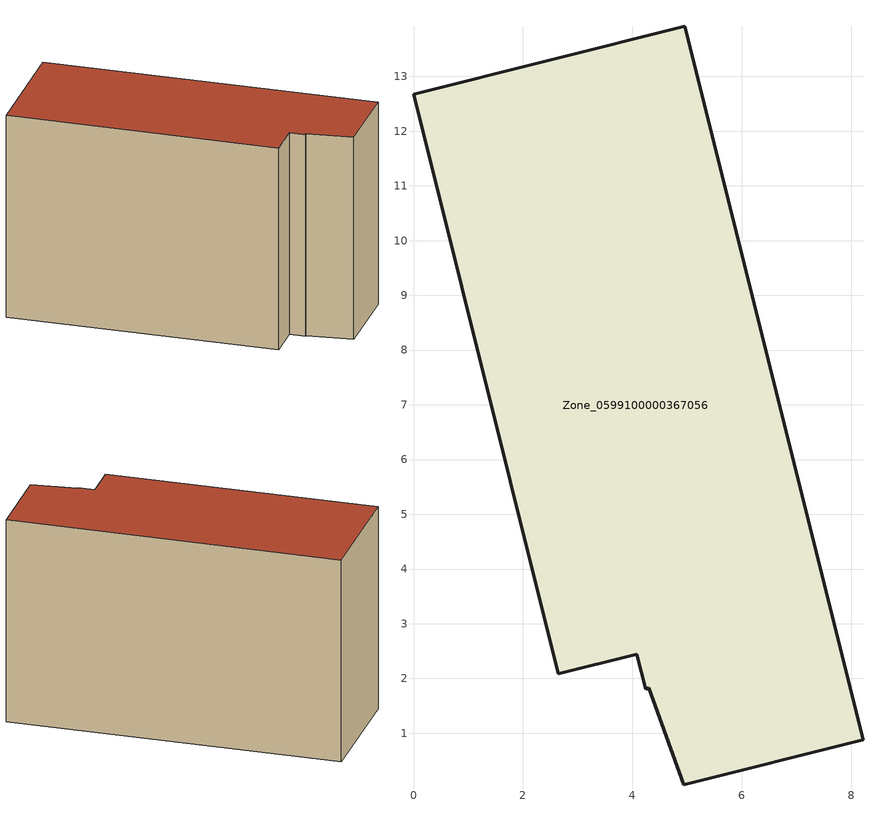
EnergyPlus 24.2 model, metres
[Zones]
Zone_0599100000367056
 floor ground (C_G): 4.08,2.45 2.65,2.09 0,12.68 4.96,13.91 8.21,0.88 4.94,0.06 4.3,1.83 4.24,1.8 z0
 wall outside (C_F): 4.96,13.91 0,12.68 2.65,2.09 4.08,2.45 4.24,1.8 4.3,1.83 4.94,0.06 8.21,0.88 4.96,13.91 z0:8.55
 roof outside (C_R): 4.3,1.83 4.94,0.06 8.21,0.88 4.96,13.91 0,12.68 2.65,2.09 4.08,2.45 4.24,1.8 z8.55
[BUILDING]
Pand.0599100000367056: North Axis=0; Terrain=City; Loads Convergence Tolerance Value=0.04; Temperature Convergence Tolerance Value=0.4; Solar Distribution=FullExterior; Maximum Number of Warmup Days=25; Minimum Number of Warmup Days=1
[Site:Location]
Rotterdam.The.Hague.AP_ZH_NLD Design_Conditions: Latitude=51.96; Longitude=4.45; Time Zone=1; Elevation=-4.5
[SITE:GROUNDTEMPERATURE:BUILDINGSURFACE]
18, 18, 18, 18, 18, 18, 18, 18, 18, 18, 18, 18
[MATERIAL] Thermal Absorptance=0.9; Solar Absorptance=0.7; Visible Absorptance=0.7
Name | Roughness | Thickness | Conductivity | Density | Specific Heat
G.TI.1992-2005 | MediumSmooth | 0.15 | 0.06 | 540 | 1210
F.TI.1992-2005 | Rough | 0.3 | 0.12 | 1920 | 840
R.TI.1992-2005 | MediumRough | 0.2 | 0.08 | 1500 | 1000
[CONSTRUCTION]
C_G: G.TI.1992-2005
C_F: F.TI.1992-2005
C_R: R.TI.1992-2005
[ZONE]
Zone_0599100000367056: Type=1; Multiplier=1; Ceiling Height=Autocalculate; Volume=Autocalculate; Floor Area=autocalculate; Part of Total Floor Area=Yes
[ZONEINFILTRATION:DESIGNFLOWRATE]
Infil_Zone_0599100000367056: Zone or ZoneList or Space or SpaceList=Zone_0599100000367056; Schedule=AlwaysOn; Design Flow Rate Calculation Method=Flow/Area; Flow Rate per Floor Area=0.0015; Constant Term Coefficient=1; Temperature Term Coefficient=0; Velocity Term Coefficient=0; Velocity Squared Term Coefficient=0
[HVACTEMPLATE:ZONE:IDEALLOADSAIRSYSTEM]
Zone_0599100000367056: Maximum Heating Supply Air Temperature=50; Minimum Cooling Supply Air Temperature=13; Maximum Heating Supply Air Humidity Ratio=0.0156; Minimum Cooling Supply Air Humidity Ratio=0.0077; Heating Limit=NoLimit; Cooling Limit=NoLimit; Dehumidification Control Type=ConstantSensibleHeatRatio; Cooling Sensible Heat Ratio=0.7; Dehumidification Setpoint=60; Humidification Control Type=None; Humidification Setpoint=30; Outdoor Air Method=None; Outdoor Air Flow Rate per Person=0.00944; Outdoor Air Flow Rate per Zone Floor Area=0; Outdoor Air Flow Rate per Zone=0; Demand Controlled Ventilation Type=None; Outdoor Air Economizer Type=NoEconomizer; Heat Recovery Type=None; Sensible Heat Recovery Effectiveness=0.7; Latent Heat Recovery Effectiveness=0.65
[ZONECONTROL:THERMOSTAT]
ThermostatControl_Zone_0599100000367056: Zone or ZoneList=Zone_0599100000367056; Control Type Schedule=DualSetpointControlType; Control 1=Thermostat_Zone_0599100000367056; Temperature Difference Between Cutout And Setpoint=0
[THERMOSTATSETPOINT:DUALSETPOINT]
Thermostat_Zone_0599100000367056: Heating Setpoint Temperature Schedule=HeatingSetpoint_Zone_0599100000367056; Cooling Setpoint Temperature Schedule=CoolingSetpoint_Zone_0599100000367056
[SCHEDULE:COMPACT]
HeatingSetpoint_Zone_0599100000367056: Through: 12/31, For: AllDays, Until: 24:00, 21
CoolingSetpoint_Zone_0599100000367056: Through: 12/31, For: AllDays, Until: 24:00, 24
DualSetpointControlType: Through: 12/31, For: AllDays, Until: 24:00, 4
AlwaysOn: Through: 12/31, For: AllDays, Until: 24:00, 1
